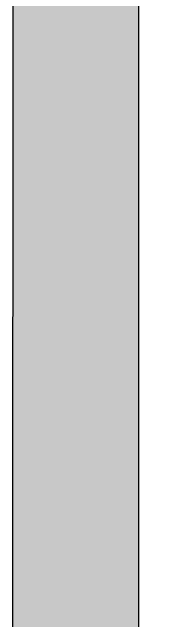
# Model space of a CAD drawing. Header units: centimetres. Extents: x 54005 to 61405, y 90310 to 94744.
# Drawn here: x 56887.88 to 56890.26, y 91972.83 to 91982.48 of the extents above; entities that cross this region are included whole.
import ezdxf

# ---------------------------------------------------------------- set-up
doc = ezdxf.new("R2010")
doc.units = ezdxf.units.CM
doc.header["$LTSCALE"] = 25
doc.layers.add('OC-Mutfak_Ekipman', color=252, linetype='Continuous')
doc.layers.add('OC-Tretuar', color=70, linetype='Continuous')
doc.layers.add('ÖLCULENDIRME', color=115, linetype='Continuous', lineweight=5)

# ---------------------------------------------------------------- blocks, each defined once
blk = doc.blocks.new('sıcak servis-180x70x85-130')
at = {"layer": 'OC-Tretuar'}
h = blk.add_hatch(color=7, dxfattribs=at)
h.dxf.hatch_style = 1
h.paths.add_polyline_path([(466744.5381, -82664.4336, 0.414209), (466743.5381, -82665.4336, 0.414214), (466744.5381, -82666.4336), (466922.5381, -82666.4336, 0.414214), (466923.5381, -82665.4336, 0.414218), (466922.5381, -82664.4336)])
h.paths.add_polyline_path([(466744.5381, -82656.4336, 0.414214), (466743.5381, -82657.4336, 0.414218), (466744.5381, -82658.4336), (466922.5381, -82658.4336, 0.414209), (466923.5381, -82657.4336, 0.414214), (466922.5381, -82656.4336)])
h.paths.add_polyline_path([(466744.5381, -82648.4336, 0.414214), (466743.5381, -82649.4336, 0.414214), (466744.5381, -82650.4336), (466922.5381, -82650.4336, 0.414214), (466923.5381, -82649.4336, 0.414214), (466922.5381, -82648.4336)])
h.paths.add_polyline_path([(466922.5381, -82642.4336, 0.414214), (466923.5381, -82641.4336, 0.414214), (466922.5381, -82640.4336), (466744.5381, -82640.4336, 0.414214), (466743.5381, -82641.4336, 0.414214), (466744.5381, -82642.4336)])
h.paths.add_polyline_path([(466744.5381, -82632.4336, 0.414214), (466743.5381, -82633.4336, 0.414214), (466744.5381, -82634.4336), (466922.5381, -82634.4336, 0.414214), (466923.5381, -82633.4336, 0.414214), (466922.5381, -82632.4336)])
at = {"layer": 'OC-Mutfak_Ekipman'}
for p, q in [((466744.5381, -82664.4336), (466922.5381, -82664.4336)), ((466922.5381, -82666.4336), (466744.5381, -82666.4336))]:
    blk.add_line(p, q, dxfattribs=at)

msp = doc.modelspace()

# ---------------------------------------------------------------- linework, layer by layer
at = {"layer": 'ÖLCULENDIRME'}
msp.add_line((56887.894, 92217.6024), (56887.894, 91619.6024), dxfattribs=at)

# ---------------------------------------------------------------- block references
at = {"layer": 'ÖLCULENDIRME', "extrusion": (0, 0, -1), "zscale": -1, "rotation": 90.00373483684704}
msp.add_blockref('sıcak servis-180x70x85-130', (-139523.8912, -374891.3659), dxfattribs=at)

doc.saveas('drawing.dxf')
